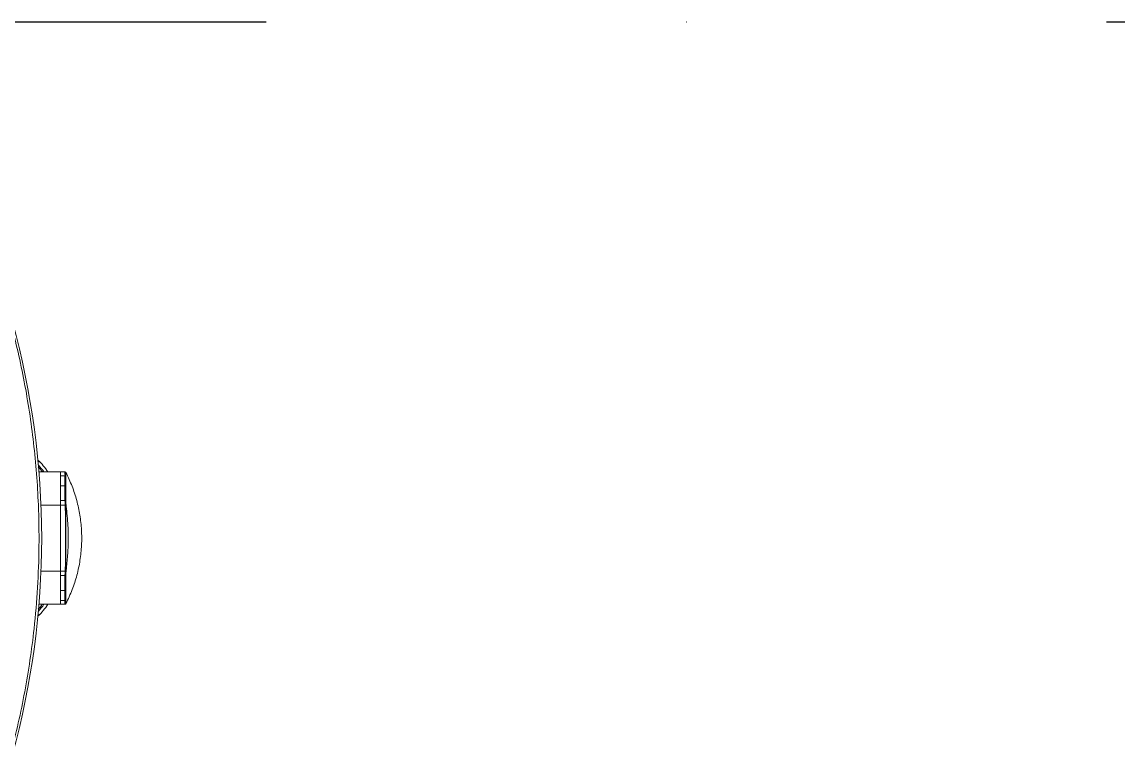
# Model space of a CAD drawing. Extents: x -32840 to 422982, y 280745 to 888746.
# Drawn here: x 222038 to 222691, y 400795 to 401231 of the extents above; entities that cross this region are included whole.
import ezdxf

# ---------------------------------------------------------------- set-up
doc = ezdxf.new("R2010")
doc.units = 0
doc.header["$LTSCALE"] = 1000
doc.linetypes.add('CONTINOUS', pattern=[0])
doc.linetypes.add('DASHDOT', pattern=[1, 0.5, -0.25, 0, -0.25])
doc.layers.add('A-FUR', color=33, linetype='Continuous', plot=False, transparency=0.5)
doc.layers.add('A-GRID', color=31, linetype='DASHDOT')
doc.layers.add('A-GRID NO', color=40, linetype='CONTINOUS')

# ---------------------------------------------------------------- blocks, each defined once
blk = doc.blocks.new('REC-GYM-08')
at = {"linetype": 'Continuous', "lineweight": 15}
for p, q in [((368.694, -723.873), (368.178, -723.873)), ((368.694, -723.873), (368.796, -723.873)), ((368.694, -724.66), (368.694, -723.873)), ((368.694, -723.964), (368.796, -723.964)), ((368.796, -723.873), (368.796, -723.873)), ((368.796, -723.964), (368.796, -723.964)), ((368.694, -724.203), (368.796, -724.203)), ((368.796, -724.203), (368.796, -724.203)), ((368.226, -724.66), (368.694, -724.66)), ((368.694, -724.556), (368.797, -724.556)), ((368.694, -726.235), (368.694, -724.66)), ((368.694, -724.66), (368.8, -724.66)), ((368.694, -726.235), (368.694, -724.66)), ((368.226, -726.235), (368.694, -726.235)), ((368.694, -726.235), (368.8, -726.235)), ((368.694, -727.023), (368.694, -726.235)), ((368.694, -726.339), (368.797, -726.339)), ((368.694, -726.692), (368.796, -726.692)), ((368.796, -726.692), (368.796, -726.692)), ((368.178, -727.023), (368.694, -727.023)), ((368.694, -726.931), (368.796, -726.931)), ((368.694, -727.023), (368.796, -727.023)), ((368.796, -726.931), (368.796, -726.931)), ((368.796, -727.023), (368.796, -727.023))]:
    blk.add_line(p, q, dxfattribs=at)
at = {"linetype": 'Continuous', "lineweight": 15, "flags": 128}
for points in [[(368.822, -724.659), (368.82, -724.659), (368.817, -724.659), (368.815, -724.659), (368.812, -724.66), (368.809, -724.66), (368.806, -724.66), (368.803, -724.66), (368.8, -724.66)], [(368.822, -726.236), (368.82, -726.236), (368.817, -726.236), (368.815, -726.236), (368.812, -726.236), (368.809, -726.236), (368.806, -726.235), (368.803, -726.235), (368.8, -726.235)]]:
    blk.add_lwpolyline(points, dxfattribs=at)
at = {"linetype": 'Continuous', "lineweight": 15}
for centre, radius, start, end in [((348.794, -725.448), 19.448, 344.661, 15.339), ((367.135, -724.683), 1.494, 32.8163, 47.0557), ((367.135, -724.683), 1.494, 32.8276, 47.036), ((367.135, -724.683), 1.416, 34.8766, 43.384), ((367.135, -726.213), 1.494, 312.9443, 327.1837), ((367.135, -726.213), 1.494, 312.964, 327.1724), ((367.135, -726.213), 1.416, 316.616, 325.1234)]:
    blk.add_arc(centre, radius, start, end, dxfattribs=at)
for points, knots in [([(367.505, -720.315), (367.565, -720.549), (367.684, -721.017), (367.832, -721.728), (367.956, -722.449), (368.053, -723.178), (368.124, -723.915), (368.172, -724.736), (368.186, -725.64), (368.152, -726.625), (368.075, -727.532), (367.969, -728.36), (367.843, -729.107), (367.692, -729.849), (367.567, -730.336), (367.505, -730.58)], [0, 0, 0, 0, 0.070091, 0.14021, 0.210301, 0.281458, 0.352646, 0.423802, 0.518451, 0.613173, 0.707822, 0.780833, 0.85391, 0.926987, 1, 1, 1, 1]), ([(368.259, -723.873), (368.257, -723.87), (368.231, -723.827), (368.195, -723.79), (368.162, -723.757)], [0, 0, 0, 0, 0.073508, 1, 1, 1, 1]), ([(368.694, -723.964), (368.694, -723.938), (368.694, -723.885), (368.694, -723.877), (368.694, -723.873)], [0, 0, 0, 0, 0.500041, 1, 1, 1, 1]), ([(368.694, -724.203), (368.694, -724.156), (368.694, -724.06), (368.694, -723.996), (368.694, -723.964)], [0, 0, 0, 0, 0.5, 1, 1, 1, 1]), ([(368.796, -723.964), (368.796, -723.964), (368.803, -723.952), (368.792, -723.923), (368.798, -723.889), (368.796, -723.874), (368.796, -723.873), (368.796, -723.873)], [0, 0, 0, 0, 0.000006, 0.230443, 0.500847, 0.908458, 1, 1, 1, 1]), ([(368.796, -724.203), (368.796, -724.203), (368.796, -724.181), (368.795, -724.133), (368.796, -724.054), (368.796, -723.998), (368.796, -723.969), (368.796, -723.964), (368.796, -723.964)], [0, 0, 0, 0, 0.000006, 0.226059, 0.500195, 0.921046, 0.999993, 1, 1, 1, 1]), ([(368.82, -723.888), (368.82, -723.887), (368.818, -723.884), (368.814, -723.879), (368.805, -723.874), (368.799, -723.873), (368.796, -723.873)], [0, 0, 0, 0, 0.049905, 0.38584, 0.69292, 1, 1, 1, 1]), ([(368.82, -723.978), (368.82, -723.978), (368.82, -723.977), (368.818, -723.974), (368.813, -723.969), (368.805, -723.965), (368.799, -723.965), (368.796, -723.964)], [0, 0, 0, 0, 0.039405, 0.084316, 0.38956, 0.694785, 1, 1, 1, 1]), ([(368.82, -723.888), (368.82, -723.888), (368.82, -723.889), (368.82, -723.904), (368.82, -723.937), (368.82, -723.965), (368.82, -723.978)], [0, 0, 0, 0, 0.091267, 0.498575, 0.768675, 1, 1, 1, 1]), ([(368.82, -727.007), (368.872, -726.898), (368.975, -726.679), (369.086, -726.333), (369.161, -725.977), (369.198, -725.616), (369.196, -725.256), (369.158, -724.899), (369.082, -724.55), (368.973, -724.21), (368.871, -723.995), (368.82, -723.888)], [0, 0, 0, 0, 0.112072, 0.224042, 0.336176, 0.4481, 0.559879, 0.669824, 0.779955, 0.889926, 1, 1, 1, 1]), ([(368.82, -723.978), (368.82, -723.982), (368.82, -724.011), (368.82, -724.066), (368.82, -724.143), (368.82, -724.191), (368.82, -724.212)], [0, 0, 0, 0, 0.07803, 0.499557, 0.774115, 1, 1, 1, 1]), ([(368.694, -724.556), (368.694, -724.493), (368.694, -724.367), (368.694, -724.258), (368.694, -724.203)], [0, 0, 0, 0, 0.50006, 1, 1, 1, 1]), ([(368.797, -724.556), (368.797, -724.556), (368.797, -724.528), (368.796, -724.465), (368.796, -724.371), (368.796, -724.281), (368.796, -724.227), (368.796, -724.203), (368.796, -724.203)], [0, 0, 0, 0, 0.000006, 0.227036, 0.500616, 0.770836, 0.999994, 1, 1, 1, 1]), ([(368.82, -724.212), (368.82, -724.212), (368.818, -724.21), (368.813, -724.207), (368.805, -724.204), (368.799, -724.204), (368.796, -724.203)], [0, 0, 0, 0, 0.05697, 0.389912, 0.694948, 1, 1, 1, 1]), ([(368.82, -724.212), (368.82, -724.236), (368.82, -724.288), (368.82, -724.376), (368.82, -724.468), (368.82, -724.53), (368.82, -724.558)], [0, 0, 0, 0, 0.229289, 0.499143, 0.772412, 1, 1, 1, 1]), ([(368.799, -724.637), (368.799, -724.628), (368.798, -724.609), (368.798, -724.582), (368.797, -724.565), (368.797, -724.556), (368.797, -724.556)], [0, 0, 0, 0, 0.343725, 0.687498, 0.999971, 1, 1, 1, 1]), ([(368.82, -724.558), (368.819, -724.558), (368.816, -724.557), (368.811, -724.557), (368.804, -724.556), (368.799, -724.556), (368.797, -724.556)], [0, 0, 0, 0, 0.249961, 0.49994, 0.749947, 1, 1, 1, 1]), ([(368.8, -724.66), (368.8, -724.66), (368.8, -724.653), (368.8, -724.645), (368.799, -724.637)], [0, 0, 0, 0, 0.000106, 1, 1, 1, 1]), ([(368.821, -724.637), (368.82, -724.637), (368.817, -724.637), (368.812, -724.637), (368.806, -724.637), (368.801, -724.637), (368.799, -724.637)], [0, 0, 0, 0, 0.250008, 0.500012, 0.749996, 1, 1, 1, 1]), ([(368.8, -726.235), (368.802, -726.207), (368.805, -726.152), (368.807, -726.042), (368.807, -725.848), (368.807, -725.598), (368.807, -725.236), (368.809, -724.943), (368.804, -724.723), (368.801, -724.671), (368.8, -724.66)], [0, 0, 0, 0, 0.052696, 0.105366, 0.210676, 0.421286, 0.580921, 0.900214, 0.980045, 1, 1, 1, 1]), ([(368.822, -724.659), (368.822, -724.67), (368.823, -724.722), (368.818, -724.943), (368.818, -725.236), (368.818, -725.598), (368.818, -725.848), (368.82, -726.042), (368.823, -726.153), (368.822, -726.208), (368.822, -726.236)], [0, 0, 0, 0, 0.020083, 0.100286, 0.419205, 0.578585, 0.788869, 0.894124, 0.946983, 1, 1, 1, 1]), ([(368.82, -724.558), (368.821, -724.566), (368.821, -724.583), (368.821, -724.61), (368.821, -724.628), (368.821, -724.637)], [0, 0, 0, 0, 0.30975, 0.654552, 1, 1, 1, 1]), ([(368.821, -724.637), (368.837, -724.788), (368.868, -725.09), (368.881, -725.513), (368.858, -725.903), (368.834, -726.14), (368.821, -726.258)], [0, 0, 0, 0, 0.280366, 0.559823, 0.779647, 1, 1, 1, 1]), ([(368.694, -726.692), (368.694, -726.637), (368.694, -726.528), (368.694, -726.402), (368.694, -726.339)], [0, 0, 0, 0, 0.500203, 1, 1, 1, 1]), ([(368.796, -726.692), (368.796, -726.692), (368.796, -726.668), (368.796, -726.614), (368.796, -726.508), (368.796, -726.412), (368.797, -726.349), (368.797, -726.339), (368.797, -726.339)], [0, 0, 0, 0, 0.000006, 0.227974, 0.500345, 0.921087, 0.999994, 1, 1, 1, 1]), ([(368.797, -726.339), (368.797, -726.339), (368.797, -726.331), (368.798, -726.313), (368.798, -726.286), (368.799, -726.267), (368.799, -726.258)], [0, 0, 0, 0, 0.000029, 0.312072, 0.65606, 1, 1, 1, 1]), ([(368.797, -726.339), (368.799, -726.339), (368.804, -726.339), (368.811, -726.339), (368.816, -726.338), (368.819, -726.338), (368.82, -726.338)], [0, 0, 0, 0, 0.250022, 0.500023, 0.750025, 1, 1, 1, 1]), ([(368.799, -726.258), (368.8, -726.25), (368.8, -726.243), (368.8, -726.235), (368.8, -726.235)], [0, 0, 0, 0, 0.999898, 1, 1, 1, 1]), ([(368.799, -726.258), (368.801, -726.258), (368.806, -726.258), (368.812, -726.259), (368.817, -726.259), (368.82, -726.259), (368.821, -726.259)], [0, 0, 0, 0, 0.250004, 0.499989, 0.749993, 1, 1, 1, 1]), ([(368.821, -726.259), (368.821, -726.259), (368.821, -726.268), (368.821, -726.286), (368.821, -726.312), (368.821, -726.329), (368.82, -726.338)], [0, 0, 0, 0, 0.001508, 0.344926, 0.689208, 1, 1, 1, 1]), ([(368.82, -726.338), (368.82, -726.347), (368.82, -726.409), (368.82, -726.503), (368.821, -726.607), (368.82, -726.659), (368.82, -726.684)], [0, 0, 0, 0, 0.079406, 0.499202, 0.769706, 1, 1, 1, 1]), ([(368.694, -726.931), (368.694, -726.899), (368.694, -726.835), (368.694, -726.74), (368.694, -726.692)], [0, 0, 0, 0, 0.5, 1, 1, 1, 1]), ([(368.796, -726.931), (368.796, -726.931), (368.796, -726.926), (368.796, -726.898), (368.796, -726.841), (368.795, -726.762), (368.796, -726.714), (368.796, -726.692), (368.796, -726.692)], [0, 0, 0, 0, 0.000007, 0.078954, 0.499805, 0.773941, 0.999994, 1, 1, 1, 1]), ([(368.796, -726.692), (368.799, -726.692), (368.805, -726.692), (368.813, -726.689), (368.818, -726.686), (368.82, -726.684), (368.82, -726.684), (368.82, -726.684)], [0, 0, 0, 0, 0.304862, 0.609713, 0.914659, 0.970343, 1, 1, 1, 1]), ([(368.82, -726.684), (368.82, -726.705), (368.82, -726.752), (368.82, -726.83), (368.82, -726.884), (368.82, -726.913), (368.82, -726.918)], [0, 0, 0, 0, 0.224718, 0.499498, 0.921369, 1, 1, 1, 1]), ([(368.161, -727.139), (368.195, -727.105), (368.231, -727.069), (368.257, -727.026), (368.259, -727.023)], [0, 0, 0, 0, 0.926843, 1, 1, 1, 1]), ([(368.694, -727.023), (368.694, -727.019), (368.694, -727.011), (368.694, -726.958), (368.694, -726.931)], [0, 0, 0, 0, 0.500006, 1, 1, 1, 1]), ([(368.796, -726.931), (368.799, -726.931), (368.805, -726.93), (368.813, -726.926), (368.818, -726.921), (368.82, -726.918), (368.82, -726.918)], [0, 0, 0, 0, 0.305356, 0.610735, 0.943599, 1, 1, 1, 1]), ([(368.796, -727.023), (368.796, -727.022), (368.796, -727.021), (368.796, -727.006), (368.796, -726.971), (368.796, -726.944), (368.796, -726.931), (368.796, -726.931)], [0, 0, 0, 0, 0.099755, 0.506948, 0.776955, 0.999994, 1, 1, 1, 1]), ([(368.796, -727.023), (368.799, -727.022), (368.806, -727.021), (368.814, -727.016), (368.818, -727.011), (368.82, -727.008), (368.82, -727.007)], [0, 0, 0, 0, 0.335882, 0.642985, 0.950095, 1, 1, 1, 1]), ([(368.82, -726.918), (368.82, -726.93), (368.82, -726.957), (368.82, -726.991), (368.82, -727.006), (368.82, -727.007), (368.82, -727.007), (368.82, -727.007)], [0, 0, 0, 0, 0.223374, 0.493242, 0.900108, 0.999994, 1, 1, 1, 1])]:
    blk.add_open_spline(points, degree=3, knots=knots, dxfattribs=at)
for points in [[(368.694, -724.66), (368.694, -724.556)], [(368.821, -724.637), (368.822, -724.659)], [(368.694, -726.339), (368.694, -726.235)], [(368.822, -726.236), (368.821, -726.259)], [(368.82, -727.007), (368.82, -727.007)]]:
    blk.add_open_spline(points, degree=1, dxfattribs=at)
blk = doc.blocks.new('GR')
at = {"layer": 'A-GRID'}
blk.add_line((214259.82, 451080.36), (256876.27, 451080.36), dxfattribs=at)

msp = doc.modelspace()

# ---------------------------------------------------------------- block references
at = {"layer": 'A-FUR', "color": 8, "ltscale": 50, "xscale": 25, "yscale": 25, "zscale": 25, "rotation": 2.604009032911076e-07}
msp.add_blockref('REC-GYM-08', (212843.84, 419060.06), dxfattribs=at)
at = {"layer": 'A-GRID NO'}
msp.add_blockref('GR', (-2577.25, -49849.13), dxfattribs=at)

doc.saveas('drawing.dxf')
